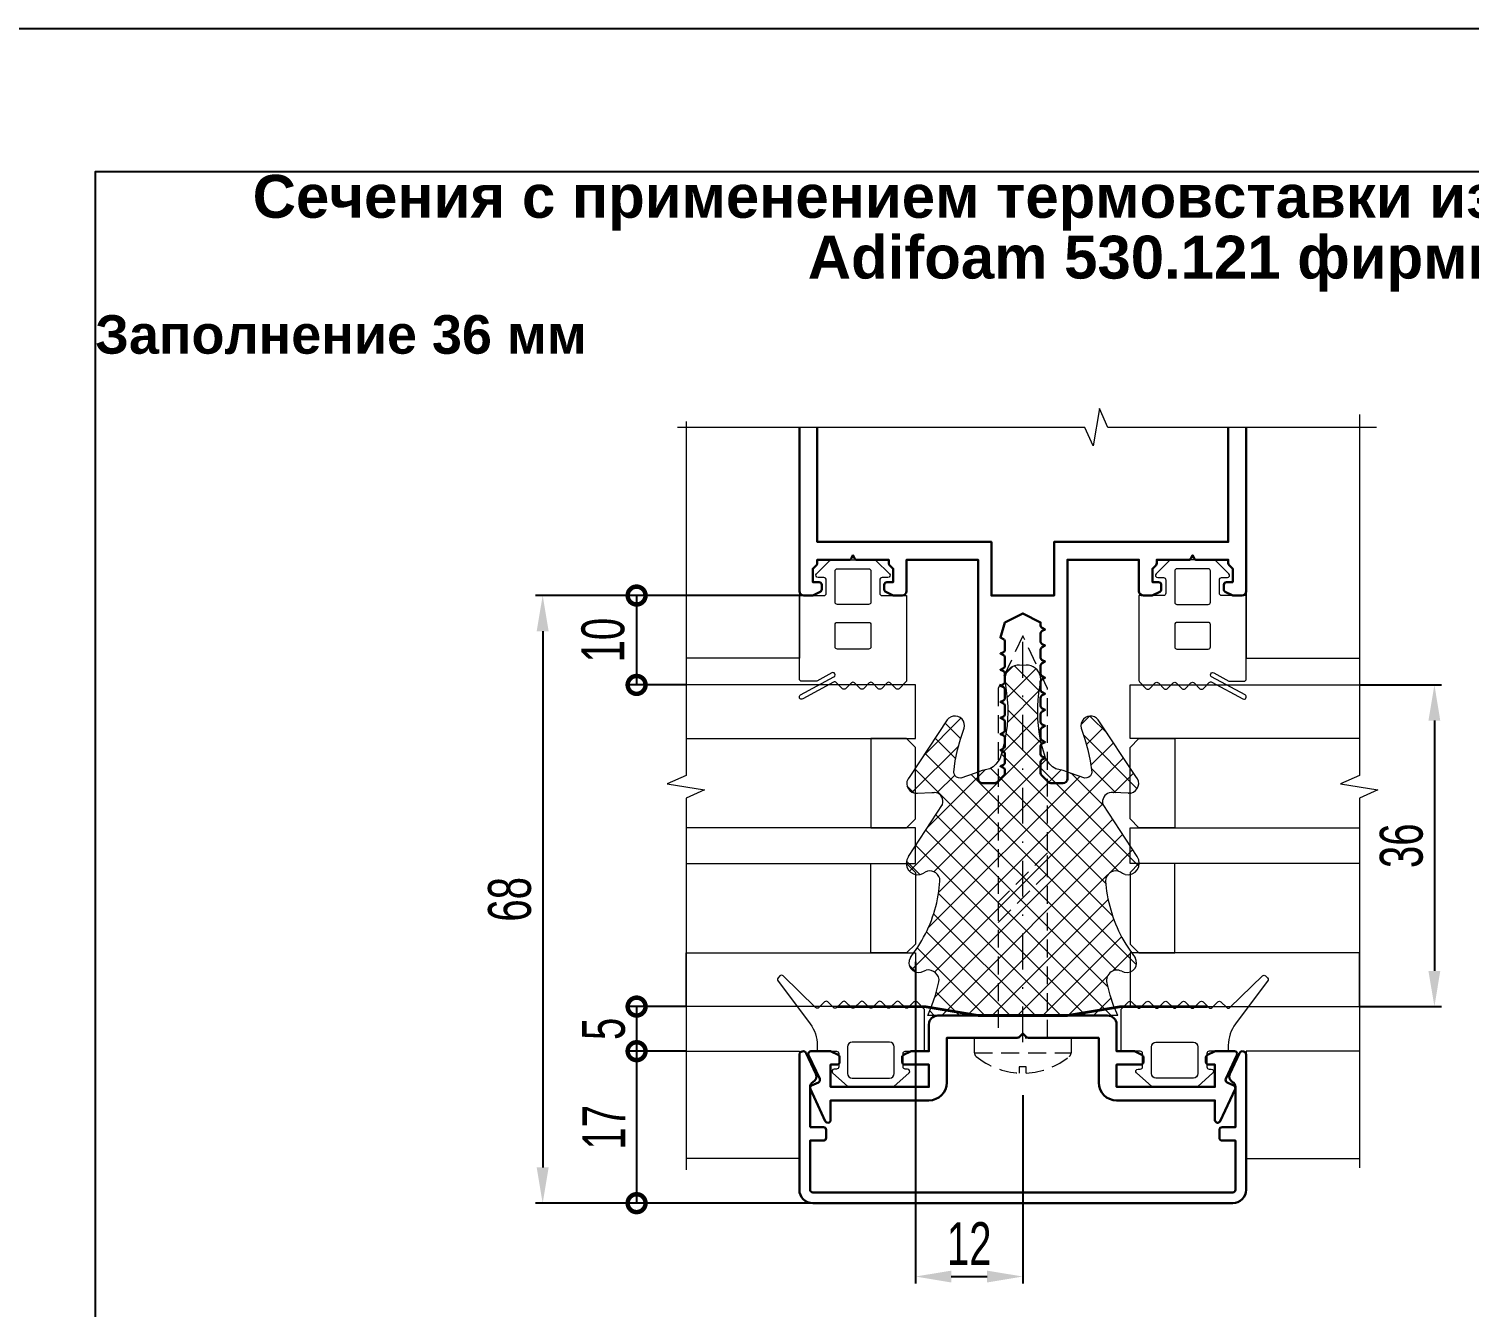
# Model space of a CAD drawing. Extents: x -37 to 8820, y -336 to 478.
# Drawn here: x 3170.4 to 3271.1, y 207.6 to 297 of the extents above; entities that cross this region are included whole.
import ezdxf

# ---------------------------------------------------------------- set-up
doc = ezdxf.new("R2010")
doc.units = 0
doc.header["$LTSCALE"] = 5
doc.linetypes.add('DASHDOT', pattern=[1, 0.5, -0.25, 0, -0.25])
doc.linetypes.add('HIDDEN', pattern=[0.375, 0.25, -0.125])
doc.layers.get('0').update_dxf_attribs({"linetype": 'CONTINUOUS', "lineweight": 30})
doc.layers.get('DEFPOINTS').update_dxf_attribs({"linetype": 'CONTINUOUS'})
for name, color, linetype, lineweight in [('1', 6, 'DASHDOT', 13), ('2', 3, 'HIDDEN', 13), ('Dimentions', 5, 'CONTINUOUS', 15), ('Glass', 5, 'CONTINUOUS', 20), ('Герлен', 7, 'CONTINUOUS', 60), ('Зигзаг', 1, 'CONTINUOUS', 15), ('Конструкции', 252, 'CONTINUOUS', 20), ('Текстовый', 7, 'CONTINUOUS', 9), ('Уплотнители', 1, 'CONTINUOUS', 20), ('Штриховка', 1, 'CONTINUOUS', 5)]:
    doc.layers.add(name, color=color, linetype=linetype, lineweight=lineweight)
doc.layers.add('Скрытые', color=14, linetype='CONTINUOUS', plot=False)
doc.styles.add('3', font='RUSS.SHX', dxfattribs={"width": 0.7, "height": 3})
doc.styles.add('Каталожный', font='arial.ttf', dxfattribs={"height": 2.5})
doc.dimstyles.new('MX1_6', dxfattribs={"dimtxt": 3, "dimasz": 2.5, "dimexe": 0.5, "dimexo": 0, "dimgap": 0.8, "dimtad": 1, "dimlfac": 1.6, "dimdsep": 46, "dimtxsty": '3', "dimcen": 0, "dimclrd": 256, "dimclre": 256, "dimclrt": 256, "dimaunit": 1, "dimadec": 0, "dimazin": 0, "dimtfac": 1, "dimtmove": 0, "dimatfit": 1, "dimfxl": 1, "dimtvp": 1, "dimtolj": 1, "dimtzin": 0, "dimarcsym": 0})

# ---------------------------------------------------------------- blocks, each defined once
blk = doc.blocks.new('*D1285')
at = {"layer": 'DEFPOINTS', "color": 0, "linetype": 'Continuous', "transparency": 16777216}
for p in [(3263.42, 251.11), (3263.42, 228.61), (3268.67, 228.61)]:
    blk.add_point(p, dxfattribs=at)
at = {"layer": 'Dimentions', "linetype": 'Continuous', "lineweight": -2, "transparency": 16777216}
for p, q in [((3263.42, 251.11), (3269.17, 251.11)), ((3268.67, 248.61), (3268.67, 231.11)), ((3263.42, 228.61), (3269.17, 228.61))]:
    blk.add_line(p, q, dxfattribs=at)
at = {"layer": 'Dimentions', "linetype": 'Continuous', "transparency": 16777216}
for points in [[(3268.25, 248.61), (3269.08, 248.61), (3268.67, 251.11)], [(3268.25, 231.11), (3269.08, 231.11), (3268.67, 228.61)]]:
    blk.add_solid(points, dxfattribs=at)
at = {"layer": 'Dimentions', "linetype": 'Continuous', "transparency": 16777216, "insert": (3266.37, 239.86), "char_height": 3, "attachment_point": 5, "rotation": 90, "style": '3'}
blk.add_mtext('\\A1;36', dxfattribs=at)
blk = doc.blocks.new('_DotSmall')
at = {"color": 0, "linetype": 'ByBlock', "const_width": 0.5}
blk.add_lwpolyline([(-0.0625, 0, 1), (0.0625, 0, 1)], format="xyb", close=True, dxfattribs=at)
blk = doc.blocks.new('*D1286')
at = {"layer": 'DEFPOINTS', "color": 0, "linetype": 'Continuous', "transparency": 16777216}
for p in [(3216.33, 228.61), (3212.87, 225.49), (3216.33, 225.49)]:
    blk.add_point(p, dxfattribs=at)
at = {"layer": 'Dimentions', "linetype": 'Continuous', "lineweight": -2, "transparency": 16777216}
for p, q in [((3216.33, 228.61), (3212.37, 228.61)), ((3212.87, 228.61), (3212.87, 225.49)), ((3216.33, 225.49), (3212.37, 225.49))]:
    blk.add_line(p, q, dxfattribs=at)
at = {"layer": 'Dimentions', "linetype": 'Continuous', "lineweight": -2, "transparency": 16777216, "xscale": 2.5, "yscale": 2.5, "zscale": 2.5}
for p, rotation in [((3212.87, 228.61), 90), ((3212.87, 225.49), 270)]:
    blk.add_blockref('_DotSmall', p, dxfattribs=dict(at, rotation=rotation))
at = {"layer": 'Dimentions', "linetype": 'Continuous', "transparency": 16777216, "insert": (3210.57, 227.05), "char_height": 3, "attachment_point": 5, "rotation": 90, "style": '3'}
blk.add_mtext('\\A1;5', dxfattribs=at)
blk = doc.blocks.new('*D1287')
at = {"layer": 'DEFPOINTS', "color": 0, "linetype": 'Continuous', "transparency": 16777216}
for p in [(3216.33, 225.49), (3212.87, 214.86), (3226.32, 214.86)]:
    blk.add_point(p, dxfattribs=at)
at = {"layer": 'Dimentions', "linetype": 'Continuous', "lineweight": -2, "transparency": 16777216}
for p, q in [((3216.33, 225.49), (3212.37, 225.49)), ((3212.87, 225.49), (3212.87, 214.86)), ((3226.32, 214.86), (3212.37, 214.86))]:
    blk.add_line(p, q, dxfattribs=at)
at = {"layer": 'Dimentions', "linetype": 'Continuous', "lineweight": -2, "transparency": 16777216, "xscale": 2.5, "yscale": 2.5, "zscale": 2.5}
for p, rotation in [((3212.87, 225.49), 90), ((3212.87, 214.86), 270)]:
    blk.add_blockref('_DotSmall', p, dxfattribs=dict(at, rotation=rotation))
at = {"layer": 'Dimentions', "linetype": 'Continuous', "transparency": 16777216, "insert": (3210.57, 220.17), "char_height": 3, "attachment_point": 5, "rotation": 90, "style": '3'}
blk.add_mtext('\\A1;17', dxfattribs=at)
blk = doc.blocks.new('*D1288')
at = {"layer": 'DEFPOINTS', "color": 0, "linetype": 'Continuous', "transparency": 16777216}
for p in [(3224.25, 257.36), (3212.87, 251.11), (3216.33, 251.11)]:
    blk.add_point(p, dxfattribs=at)
at = {"layer": 'Dimentions', "linetype": 'Continuous', "lineweight": -2, "transparency": 16777216}
for p, q in [((3224.25, 257.36), (3212.37, 257.36)), ((3212.87, 257.36), (3212.87, 251.11)), ((3216.33, 251.11), (3212.37, 251.11))]:
    blk.add_line(p, q, dxfattribs=at)
at = {"layer": 'Dimentions', "linetype": 'Continuous', "lineweight": -2, "transparency": 16777216, "xscale": 2.5, "yscale": 2.5, "zscale": 2.5}
for p, rotation in [((3212.87, 257.36), 90), ((3212.87, 251.11), 270)]:
    blk.add_blockref('_DotSmall', p, dxfattribs=dict(at, rotation=rotation))
at = {"layer": 'Dimentions', "linetype": 'Continuous', "transparency": 16777216, "insert": (3210.53, 254.24), "char_height": 3, "attachment_point": 5, "rotation": 90, "style": '3'}
blk.add_mtext('\\A1;10', dxfattribs=at)
blk = doc.blocks.new('*D1289')
at = {"layer": 'DEFPOINTS', "color": 0, "linetype": 'Continuous', "transparency": 16777216}
for p in [(3216.54, 257.36), (3206.3, 214.86), (3226.95, 214.86)]:
    blk.add_point(p, dxfattribs=at)
at = {"layer": 'Dimentions', "linetype": 'Continuous', "lineweight": -2, "transparency": 16777216}
for p, q in [((3216.54, 257.36), (3205.8, 257.36)), ((3206.3, 254.86), (3206.3, 217.36)), ((3226.95, 214.86), (3205.8, 214.86))]:
    blk.add_line(p, q, dxfattribs=at)
at = {"layer": 'Dimentions', "linetype": 'Continuous', "transparency": 16777216}
for points in [[(3205.88, 254.86), (3206.72, 254.86), (3206.3, 257.36)], [(3205.88, 217.36), (3206.72, 217.36), (3206.3, 214.86)]]:
    blk.add_solid(points, dxfattribs=at)
at = {"layer": 'Dimentions', "linetype": 'Continuous', "transparency": 16777216, "insert": (3204, 236.11), "char_height": 3, "attachment_point": 5, "rotation": 90, "style": '3'}
blk.add_mtext('\\A1;68', dxfattribs=at)
blk = doc.blocks.new('*D1298')
at = {"layer": 'DEFPOINTS', "color": 0, "linetype": 'Continuous', "transparency": 16777216}
for p in [(3232.38, 231.74), (3239.88, 222.42), (3239.88, 209.73)]:
    blk.add_point(p, dxfattribs=at)
at = {"layer": 'Dimentions', "linetype": 'Continuous', "lineweight": -2, "transparency": 16777216}
for p, q in [((3232.38, 231.74), (3232.38, 209.23)), ((3239.88, 222.42), (3239.88, 209.23)), ((3234.88, 209.73), (3237.38, 209.73))]:
    blk.add_line(p, q, dxfattribs=at)
at = {"layer": 'Dimentions', "linetype": 'Continuous', "transparency": 16777216}
for points in [[(3234.88, 210.14), (3234.88, 209.31), (3232.38, 209.73)], [(3237.38, 210.14), (3237.38, 209.31), (3239.88, 209.73)]]:
    blk.add_solid(points, dxfattribs=at)
at = {"layer": 'Dimentions', "linetype": 'Continuous', "transparency": 16777216, "insert": (3236.13, 212.03), "char_height": 3, "attachment_point": 5, "style": '3'}
blk.add_mtext('\\A1;12', dxfattribs=at)
blk = doc.blocks.new('1')
at = {"layer": 'Уплотнители'}
blk.add_line((0, -6.64), (0, 6.64), dxfattribs=at)
for points in [[(3.02, 7.1), (3.09, 6.94), (3.16, 6.75)], [(4.05, 7.86), (4.19, 7.75), (4.77, 7.35)], [(9.86, 7.17), (9.93, 6.98), (10.03, 6.83)], [(11.11, 7.99), (14.75, 5.62), (14.91, 5.58)], [(15.56, 7.56), (15.55, 7.37), (15.59, 6.35), (15.6, 6.19)], [(15.55, 7.37), (15.55, 7.36)], [(20.79, 5.16), (20.68, 5.28), (16.72, 7.9)], [(0, 6.64), (0.71, 6.35), (1.43, 6.11), (2.16, 5.92), (2.35, 5.86)], [(15.59, 6.35), (15.59, 6.34)], [(8.69, 5.86), (9.4, 5.8), (9.58, 5.81)], [(14.75, 5.62), (14.75, 5.6)], [(24.51, -0.23), (24.49, 0), (24.51, 0.23)], [(24.49, 0), (24.49, -0.01)], [(17.26, -2.31), (17.26, -2.33)], [(16.95, -3.33), (16.95, -3.35)], [(16.61, -4.34), (16.61, -4.35)], [(0, -6.64), (0.71, -6.35), (1.43, -6.11), (2.16, -5.92)], [(9.58, -5.81), (9.4, -5.78), (8.69, -5.86)], [(11.11, -7.99), (14.75, -5.62), (14.91, -5.58)], [(16.72, -7.9), (20.68, -5.28), (20.79, -5.16)], [(3.09, -6.94), (3.09, -6.92), (3.02, -7.1)], [(9.86, -7.17), (9.93, -6.98), (10.03, -6.83)], [(15.56, -7.56), (15.55, -7.37), (15.59, -6.35), (15.6, -6.18)], [(15.59, -6.35), (15.59, -6.37)], [(4.77, -7.35), (4.19, -7.75), (4.05, -7.86)], [(15.55, -7.37), (15.55, -7.39)]]:
    blk.add_lwpolyline(points, dxfattribs=at)
for points in [[(23.72, 1.24), (23.49, 1.27), (23.26, 1.24), (22.54, 1.13, -0.091156), (18.95, 1.32), (18.26, 1.51), (18.01, 1.59), (17.78, 1.73), (17.58, 1.89), (17.4, 2.08), (17.26, 2.31), (17.13, 2.83), (16.95, 3.33), (16.61, 4.34), (16.62, 4.49), (16.68, 4.63), (16.76, 4.73), (16.9, 4.8), (17.03, 4.83), (17.81, 4.72), (18.58, 4.56), (19.34, 4.35), (20.09, 4.09), (20.26, 4.07), (20.43, 4.09)], [(20.43, -4.09), (20.26, -4.07), (20.09, -4.09), (19.34, -4.35), (18.58, -4.56), (17.81, -4.72), (17.03, -4.83), (16.9, -4.8), (16.76, -4.73), (16.68, -4.61), (16.62, -4.49), (16.61, -4.34), (16.95, -3.33), (17.13, -2.83), (17.26, -2.31), (17.4, -2.08), (17.58, -1.89), (17.78, -1.73), (18.01, -1.59), (18.26, -1.51), (18.95, -1.32, -0.091156), (22.54, -1.13), (23.26, -1.24), (23.49, -1.27), (23.72, -1.24)]]:
    blk.add_lwpolyline(points, format="xyb", dxfattribs=at)
blk.add_arc((2.45, -6.58), 0.725, 331.9967, 113.1643, dxfattribs=at)
for points in [[(4.05, 7.86), (3.48, 8.17), (2.91, 7.72), (3.02, 7.1)], [(11.11, 7.99), (10.51, 8.44), (9.7, 7.86), (9.86, 7.17)], [(16.72, 7.9), (16.3, 8.31), (15.68, 8.12), (15.56, 7.56)], [(4.77, 7.35), (6.04, 6.54), (7.22, 6.11), (8.69, 5.86)], [(2.35, 5.86), (2.82, 5.79), (3.3, 6.27), (3.16, 6.75)], [(9.58, 5.81), (10.02, 5.93), (10.24, 6.42), (10.03, 6.83)], [(14.91, 5.58), (15.25, 5.55), (15.6, 5.84), (15.6, 6.19)], [(20.43, 4.09), (20.89, 4.19), (21.12, 4.81), (20.79, 5.16)], [(24.51, 0.23), (24.53, 0.69), (24.16, 1.16), (23.72, 1.24)], [(23.72, -1.24), (24.2, -1.11), (24.51, -0.73), (24.51, -0.23)], [(20.79, -5.16), (21.12, -4.81), (20.89, -4.19), (20.43, -4.09)], [(8.69, -5.86), (7.3, -6.09), (5.95, -6.56), (4.77, -7.35)], [(10.03, -6.83), (10.23, -6.41), (10.04, -5.94), (9.58, -5.81)], [(15.6, -6.18), (15.59, -5.83), (15.25, -5.55), (14.91, -5.58)], [(3.02, -7.1), (2.91, -7.72), (3.48, -8.17), (4.05, -7.86)], [(9.86, -7.17), (9.7, -7.86), (10.51, -8.44), (11.11, -7.99)], [(15.56, -7.56), (15.66, -8.1), (16.34, -8.29), (16.72, -7.9)]]:
    blk.add_open_spline(points, degree=3, dxfattribs=at)

msp = doc.modelspace()

# ---------------------------------------------------------------- hatches: boundary and pattern name
at = {"layer": 'Штриховка', "lineweight": 5}
h = msp.add_hatch(dxfattribs=at)
h.set_pattern_fill('NET', color=256, scale=10, angle=135, style=0)
h.set_pattern_definition([(135, (1097.6052, -6876.0479), (-0.88388348, -0.88388348), []), (225, (1097.6052, -6876.0479), (0.88388348, -0.88388348), [])])
edge = h.paths.add_edge_path()
edge.add_spline(control_points=[(3239.6474, 252.4991), (3239.1883, 252.515), (3238.7192, 252.1502), (3238.6407, 251.7101)], knot_values=[0, 0, 0, 0, 1, 1, 1, 1], degree=3, periodic=0)
edge.add_line((3238.6407, 251.7101), (3238.6135, 251.4789))
edge.add_line((3238.6135, 251.4789), (3238.6407, 251.2476))
edge.add_line((3238.6407, 251.2476), (3238.7496, 250.5266))
edge.add_arc((3228.8868, 249.249), 9.9451, 346.547552, 367.381309, ccw=False)
edge.add_line((3238.5591, 246.9353), (3238.3687, 246.2416))
edge.add_line((3238.3687, 246.2416), (3238.287, 245.9967))
edge.add_line((3238.287, 245.9967), (3238.151, 245.7655))
edge.add_line((3238.151, 245.7655), (3237.9878, 245.5614))
edge.add_line((3237.9878, 245.5614), (3237.7973, 245.3846))
edge.add_line((3237.7973, 245.3846), (3237.5661, 245.2485))
edge.add_line((3237.5661, 245.2485), (3237.0491, 245.1125))
edge.add_line((3237.0491, 245.1125), (3236.5458, 244.9356))
edge.add_line((3236.5458, 244.9356), (3235.5392, 244.5956))
edge.add_line((3235.5392, 244.5956), (3235.3895, 244.6092))
edge.add_line((3235.3895, 244.6092), (3235.2535, 244.6636))
edge.add_line((3235.2535, 244.6636), (3235.1447, 244.7452))
edge.add_line((3235.1447, 244.7452), (3235.0766, 244.8812))
edge.add_line((3235.0766, 244.8812), (3235.0494, 245.0173))
edge.add_line((3235.0494, 245.0173), (3235.1583, 245.7927))
edge.add_line((3235.1583, 245.7927), (3235.3215, 246.5681))
edge.add_line((3235.3215, 246.5681), (3235.5256, 247.3298))
edge.add_line((3235.5256, 247.3298), (3235.784, 248.078))
edge.add_line((3235.784, 248.078), (3235.8112, 248.2413))
edge.add_line((3235.8112, 248.2413), (3235.784, 248.4181))
edge.add_spline(control_points=[(3235.784, 248.4181), (3235.6849, 248.8729), (3235.073, 249.1024), (3234.723, 248.7718)], knot_values=[0, 0, 0, 0, 1, 1, 1, 1], degree=3, periodic=0)
edge.add_line((3234.723, 248.7718), (3234.6005, 248.663))
edge.add_line((3234.6005, 248.663), (3231.9751, 244.7044))
edge.add_spline(control_points=[(3231.9751, 244.7044), (3231.5713, 244.2895), (3231.7629, 243.6694), (3232.3152, 243.5481)], knot_values=[0, 0, 0, 0, 1, 1, 1, 1], degree=3, periodic=0)
edge.add_line((3232.3152, 243.5481), (3232.5056, 243.5345))
edge.add_line((3232.5056, 243.5345), (3233.5259, 243.5753))
edge.add_line((3233.5259, 243.5753), (3233.6891, 243.5889))
edge.add_spline(control_points=[(3233.6891, 243.5889), (3234.0412, 243.5903), (3234.3314, 243.2386), (3234.3013, 242.8951)], knot_values=[0, 0, 0, 0, 1, 1, 1, 1], degree=3, periodic=0)
edge.add_line((3234.3046, 242.9085), (3234.2604, 242.7319))
edge.add_line((3234.2604, 242.7319), (3231.8935, 239.0998))
edge.add_spline(control_points=[(3231.8935, 239.0998), (3231.4389, 238.5008), (3232.0186, 237.6821), (3232.7097, 237.8483)], knot_values=[0, 0, 0, 0, 1, 1, 1, 1], degree=3, periodic=0)
edge.add_line((3232.7097, 237.8483), (3232.9001, 237.9163))
edge.add_line((3232.9001, 237.9163), (3233.0497, 238.0115))
edge.add_spline(control_points=[(3233.0497, 238.0115), (3233.4601, 238.2267), (3233.9448, 238.009), (3234.07, 237.5626)], knot_values=[0, 0, 0, 0, 1, 1, 1, 1], degree=3, periodic=0)
edge.add_line((3234.0691, 237.5741), (3234.0836, 237.3858))
edge.add_line((3234.0836, 237.3858), (3234.0156, 236.6784))
edge.add_spline(control_points=[(3234.0156, 236.6784), (3233.7648, 235.2022), (3233.3434, 234.0248), (3232.5328, 232.7606)], knot_values=[0, 0, 0, 0, 1, 1, 1, 1], degree=3, periodic=0)
edge.add_line((3232.5328, 232.7606), (3232.1247, 232.1757))
edge.add_line((3232.1247, 232.1757), (3232.0159, 232.0396))
edge.add_spline(control_points=[(3232.0159, 232.0396), (3231.7121, 231.4685), (3232.1578, 230.899), (3232.7777, 231.0058)], knot_values=[0, 0, 0, 0, 1, 1, 1, 1], degree=3, periodic=0)
edge.add_line((3232.7777, 231.0058), (3232.9409, 231.0738))
edge.add_line((3232.9409, 231.0738), (3233.1314, 231.1418))
edge.add_spline(control_points=[(3233.1314, 231.1418), (3233.6045, 231.2899), (3234.0879, 230.8063), (3234.0156, 230.3392)], knot_values=[0, 0, 0, 0, 1, 1, 1, 1], degree=3, periodic=0)
edge.add_line((3234.0197, 230.3537), (3233.9612, 230.1488))
edge.add_line((3233.9612, 230.1488), (3233.7707, 229.4142))
edge.add_line((3233.7707, 229.4142), (3233.5259, 228.6932))
edge.add_line((3233.5259, 228.6932), (3233.2402, 227.9858))
edge.add_line((3233.2402, 227.9858), (3246.5171, 227.9858))
edge.add_line((3246.5171, 227.9858), (3246.2314, 228.6932))
edge.add_line((3246.2314, 228.6932), (3245.9866, 229.4142))
edge.add_line((3245.9866, 229.4142), (3245.7961, 230.1488))
edge.add_arc((3246.4625, 230.4339), 0.7248, 61.996669, 203.164313, ccw=False)
edge.add_line((3246.8028, 231.0738), (3246.9796, 231.0058))
edge.add_spline(control_points=[(3246.9796, 231.0058), (3247.5995, 230.899), (3248.0452, 231.4685), (3247.7414, 232.0396)], knot_values=[0, 0, 0, 0, 1, 1, 1, 1], degree=3, periodic=0)
edge.add_line((3247.7414, 232.0396), (3247.6326, 232.1757))
edge.add_line((3247.6326, 232.1757), (3247.2245, 232.7606))
edge.add_spline(control_points=[(3247.2245, 232.7606), (3246.4346, 233.935), (3245.9732, 235.2893), (3245.7417, 236.6784)], knot_values=[0, 0, 0, 0, 1, 1, 1, 1], degree=3, periodic=0)
edge.add_line((3245.7417, 236.6784), (3245.6601, 237.3858))
edge.add_line((3245.6601, 237.3858), (3245.6873, 237.5626))
edge.add_spline(control_points=[(3245.6873, 237.5626), (3245.8231, 238.0269), (3246.2904, 238.2201), (3246.7075, 238.0115)], knot_values=[0, 0, 0, 0, 1, 1, 1, 1], degree=3, periodic=0)
edge.add_line((3246.6938, 238.0203), (3246.8572, 237.9163))
edge.add_line((3246.8572, 237.9163), (3247.0476, 237.8483))
edge.add_spline(control_points=[(3247.0476, 237.8483), (3247.7387, 237.6821), (3248.3184, 238.5008), (3247.8638, 239.0998)], knot_values=[0, 0, 0, 0, 1, 1, 1, 1], degree=3, periodic=0)
edge.add_line((3247.8638, 239.0998), (3245.4968, 242.7319))
edge.add_line((3245.4968, 242.7319), (3245.456, 242.8951))
edge.add_spline(control_points=[(3245.456, 242.8951), (3245.4263, 243.2343), (3245.7084, 243.5807), (3246.0546, 243.5889)], knot_values=[0, 0, 0, 0, 1, 1, 1, 1], degree=3, periodic=0)
edge.add_line((3246.0356, 243.5904), (3246.2314, 243.5753))
edge.add_line((3246.2314, 243.5753), (3247.2517, 243.5345))
edge.add_line((3247.2517, 243.5345), (3247.4421, 243.5481))
edge.add_spline(control_points=[(3247.4421, 243.5481), (3247.9835, 243.6411), (3248.1706, 244.3276), (3247.7822, 244.7044)], knot_values=[0, 0, 0, 0, 1, 1, 1, 1], degree=3, periodic=0)
edge.add_line((3247.7822, 244.7044), (3245.1568, 248.663))
edge.add_line((3245.1568, 248.663), (3245.0343, 248.7718))
edge.add_spline(control_points=[(3245.0343, 248.7718), (3244.6843, 249.1024), (3244.0723, 248.8729), (3243.9733, 248.4181)], knot_values=[0, 0, 0, 0, 1, 1, 1, 1], degree=3, periodic=0)
edge.add_line((3243.9733, 248.4181), (3243.9461, 248.2413))
edge.add_line((3243.9461, 248.2413), (3243.9733, 248.078))
edge.add_line((3243.9733, 248.078), (3244.2317, 247.3298))
edge.add_line((3244.2317, 247.3298), (3244.4358, 246.5681))
edge.add_line((3244.4358, 246.5681), (3244.599, 245.7927))
edge.add_line((3244.599, 245.7927), (3244.7078, 245.0173))
edge.add_line((3244.7078, 245.0173), (3244.6806, 244.8812))
edge.add_line((3244.6806, 244.8812), (3244.6126, 244.7452))
edge.add_line((3244.6126, 244.7452), (3244.4902, 244.6636))
edge.add_line((3244.4902, 244.6636), (3244.3678, 244.6092))
edge.add_line((3244.3678, 244.6092), (3244.2181, 244.5956))
edge.add_line((3244.2181, 244.5956), (3243.2115, 244.9356))
edge.add_line((3243.2115, 244.9356), (3242.7081, 245.1125))
edge.add_line((3242.7081, 245.1125), (3242.1912, 245.2485))
edge.add_line((3242.1912, 245.2485), (3241.96, 245.3846))
edge.add_line((3241.96, 245.3846), (3241.7695, 245.5614))
edge.add_line((3241.7695, 245.5614), (3241.6063, 245.7655))
edge.add_line((3241.6063, 245.7655), (3241.4702, 245.9967))
edge.add_line((3241.4702, 245.9967), (3241.3886, 246.2416))
edge.add_line((3241.3886, 246.2416), (3241.1982, 246.9353))
edge.add_arc((3250.8705, 249.249), 9.9451, 172.618691, 193.452448, ccw=False)
edge.add_line((3241.0077, 250.5266), (3241.1166, 251.2476))
edge.add_line((3241.1166, 251.2476), (3241.1438, 251.4789))
edge.add_line((3241.1438, 251.4789), (3241.1166, 251.7101))
edge.add_spline(control_points=[(3241.1166, 251.7101), (3240.9841, 252.1853), (3240.6114, 252.4946), (3240.1099, 252.4991)], knot_values=[0, 0, 0, 0, 1, 1, 1, 1], degree=3, periodic=0)
edge.add_line((3240.1099, 252.4991), (3239.8786, 252.4719))
edge.add_line((3239.8786, 252.4719), (3239.6474, 252.4991))

# ---------------------------------------------------------------- linework, layer by layer
msp.add_lwpolyline([(3224.2536, 269.1247), (3224.2536, 257.6733, 0.41421356), (3224.5661, 257.3608), (3225.1469, 257.3608, 0.11643382), (3225.2307, 257.3806), (3225.7125, 257.6215, 0.28407904), (3225.8161, 257.7892), (3225.8161, 258.1108, 0.41421356), (3225.6286, 258.2983), (3225.1911, 258.2983), (3225.1911, 259.2358), (3225.4487, 259.4934, 0.19891237), (3225.5036, 259.626), (3225.5036, 259.8608), (3227.7315, 259.8608, 0.28407904), (3227.8992, 259.9645), (3228.0036, 260.1733), (3228.1081, 259.9645, 0.28407904), (3228.2758, 259.8608), (3230.5036, 259.8608), (3230.5036, 259.626, 0.19891237), (3230.5586, 259.4934), (3230.8161, 259.2358), (3230.8161, 258.2983), (3230.3786, 258.2983, 0.41421356), (3230.1911, 258.1108), (3230.1911, 257.7892, 0.28407904), (3230.2948, 257.6215), (3230.7766, 257.3806, 0.11643382), (3230.8604, 257.3608), (3231.4411, 257.3608, 0.41421356), (3231.7536, 257.6733), (3231.7536, 259.8608), (3236.7536, 259.8608), (3236.7536, 244.5483, 0.41421356), (3237.0661, 244.2358), (3237.926, 244.2358, 0.19891237), (3238.0586, 244.2907), (3238.5737, 244.8059, 0.19891237), (3238.6286, 244.9385), (3238.6286, 245.1512, 0.28407904), (3238.525, 245.3189), (3238.3161, 245.4233), (3238.525, 245.5278, 0.28407904), (3238.6286, 245.6955), (3238.6286, 246.2762, 0.28407904), (3238.525, 246.4439), (3238.3161, 246.5483), (3238.525, 246.6528, 0.28407904), (3238.6286, 246.8205), (3238.6286, 247.4012, 0.28407904), (3238.525, 247.5689), (3238.3161, 247.6733), (3238.525, 247.7778, 0.28407904), (3238.6286, 247.9455), (3238.6286, 248.5262, 0.28407904), (3238.525, 248.6939), (3238.3161, 248.7983), (3238.525, 248.9028, 0.28407904), (3238.6286, 249.0705), (3238.6286, 249.6512, 0.28407904), (3238.525, 249.8189), (3238.3161, 249.9233), (3238.525, 250.0278, 0.28407904), (3238.6286, 250.1955), (3238.6286, 250.7762, 0.28407904), (3238.525, 250.9439), (3238.3161, 251.0483), (3238.525, 251.1528, 0.28407904), (3238.6286, 251.3205), (3238.6286, 251.9012, 0.28407904), (3238.525, 252.0689), (3238.3161, 252.1733), (3238.525, 252.2778, 0.28407904), (3238.6286, 252.4455), (3238.6286, 253.0262, 0.28407904), (3238.525, 253.1939), (3238.3161, 253.2983), (3238.525, 253.4028, 0.28407904), (3238.6286, 253.5705), (3238.6286, 254.1512, 0.28407904), (3238.525, 254.3189), (3238.3161, 254.4233), (3238.6286, 255.4858), (3239.8786, 256.1108), (3241.1286, 255.4858), (3241.1286, 255.258, 0.28407904), (3241.2323, 255.0903), (3241.4411, 254.9858), (3241.2323, 254.8814, 0.28407904), (3241.1286, 254.7137), (3241.1286, 254.133, 0.28407904), (3241.2323, 253.9653), (3241.4411, 253.8608), (3241.2323, 253.7564, 0.28407904), (3241.1286, 253.5887), (3241.1286, 253.008, 0.28407904), (3241.2323, 252.8403), (3241.4411, 252.7358), (3241.2323, 252.6314, 0.28407904), (3241.1286, 252.4637), (3241.1286, 251.883, 0.28407904), (3241.2323, 251.7153), (3241.4411, 251.6108), (3241.2323, 251.5064, 0.28407904), (3241.1286, 251.3387), (3241.1286, 250.758, 0.28407904), (3241.2323, 250.5903), (3241.4411, 250.4858), (3241.2323, 250.3814, 0.28407904), (3241.1286, 250.2137), (3241.1286, 249.633, 0.28407904), (3241.2323, 249.4653), (3241.4411, 249.3608), (3241.2323, 249.2564, 0.28407904), (3241.1286, 249.0887), (3241.1286, 248.508, 0.28407904), (3241.2323, 248.3403), (3241.4411, 248.2358), (3241.2323, 248.1314, 0.28407904), (3241.1286, 247.9637), (3241.1286, 247.383, 0.28407904), (3241.2323, 247.2153), (3241.4411, 247.1108), (3241.2323, 247.0064, 0.28407904), (3241.1286, 246.8387), (3241.1286, 246.258, 0.28407904), (3241.2323, 246.0903), (3241.4411, 245.9858), (3241.2323, 245.8814, 0.28407904), (3241.1286, 245.7137), (3241.1286, 244.9385, 0.19891237), (3241.1836, 244.8059), (3241.6987, 244.2907, 0.19891237), (3241.8313, 244.2358), (3242.6911, 244.2358, 0.41421356), (3243.0036, 244.5483), (3243.0036, 259.8608), (3248.0036, 259.8608), (3248.0036, 257.6733, 0.41421356), (3248.3161, 257.3608), (3248.8969, 257.3608, 0.11643382), (3248.9807, 257.3806), (3249.4625, 257.6215, 0.28407904), (3249.5661, 257.7892), (3249.5661, 258.1108, 0.41421356), (3249.3786, 258.2983), (3248.9411, 258.2983), (3248.9411, 259.2358), (3249.1987, 259.4934, 0.19891237), (3249.2536, 259.626), (3249.2536, 259.8608), (3251.4815, 259.8608, 0.28407904), (3251.6492, 259.9645), (3251.7536, 260.1733), (3251.8581, 259.9645, 0.28407904), (3252.0258, 259.8608), (3254.2536, 259.8608), (3254.2536, 259.626, 0.19891237), (3254.3086, 259.4934), (3254.5661, 259.2358), (3254.5661, 258.2983), (3254.1286, 258.2983, 0.41421356), (3253.9411, 258.1108), (3253.9411, 257.7892, 0.28407904), (3254.0448, 257.6215), (3254.5266, 257.3806, 0.11643382), (3254.6104, 257.3608), (3255.1911, 257.3608, 0.41421356), (3255.5036, 257.6733), (3255.5036, 269.1247)], format="xyb")
msp.add_lwpolyline([(3225.5036, 269.1247), (3225.5036, 261.1108), (3237.6911, 261.1108), (3237.6911, 257.3608), (3242.0661, 257.3608), (3242.0661, 261.1108), (3254.2536, 261.1108), (3254.2536, 269.1247)])
for points in [[(3225.0212, 222.8319, -0.41421356), (3225.1119, 223.0811), (3225.5837, 223.3011, 0.41421356), (3225.6744, 223.5502), (3224.8962, 225.2191, -0.54861879), (3225.0661, 225.4858), (3226.3969, 225.4858, -0.11643382), (3226.4807, 225.466), (3226.9625, 225.2252, -0.28407904), (3227.0661, 225.0574), (3227.0661, 224.7358, -0.41421356), (3226.8786, 224.5483), (3226.4411, 224.5483), (3226.4411, 222.9858), (3233.3161, 222.9858), (3233.3161, 224.5483), (3231.6286, 224.5483, -0.41421356), (3231.4411, 224.7358), (3231.4411, 225.0574, -0.28407904), (3231.5448, 225.2252), (3232.0266, 225.466, -0.11643382), (3232.1104, 225.4858), (3233.3161, 225.4858), (3233.3161, 227.3608, -0.41421356), (3233.9411, 227.9858), (3245.8161, 227.9858, -0.41421356), (3246.4411, 227.3608), (3246.4411, 225.4858), (3247.6469, 225.4858, -0.11643382), (3247.7307, 225.466), (3248.2125, 225.2252, -0.28407904), (3248.3161, 225.0574), (3248.3161, 224.7358, -0.41421356), (3248.1286, 224.5483), (3246.4411, 224.5483), (3246.4411, 222.9858), (3253.3161, 222.9858), (3253.3161, 224.5483), (3252.8786, 224.5483, -0.41421356), (3252.6911, 224.7358), (3252.6911, 225.0574, -0.28407904), (3252.7948, 225.2252), (3253.2766, 225.466, -0.11643382), (3253.3604, 225.4858), (3254.6911, 225.4858, -0.54861879), (3254.8611, 225.2191), (3254.0829, 223.5502, 0.41421356), (3254.1736, 223.3011), (3254.6454, 223.0811, -0.41421356), (3254.7361, 222.8319), (3253.6926, 220.5941, -0.29147342), (3253.5226, 220.4858), (3253.5036, 220.4858, -0.41421356), (3253.3161, 220.6733), (3253.3161, 222.0483), (3246.4411, 222.0483, -0.41421356), (3245.1911, 223.2983), (3245.1911, 226.4233), (3240.2688, 226.4233, -0.19891237), (3240.1362, 226.4782), (3239.8786, 226.7358), (3239.6211, 226.4782, -0.19891237), (3239.4885, 226.4233), (3234.5661, 226.4233), (3234.5661, 223.2983, -0.41421356), (3233.3161, 222.0483), (3226.4411, 222.0483), (3226.4411, 220.6733, -0.41421356), (3226.2536, 220.4858), (3226.2347, 220.4858, -0.29147342), (3226.0647, 220.5941)], [(3225.0036, 220.1733), (3225.0036, 222.9991, -0.27973928), (3225.2056, 223.3318, 0.40155944), (3225.4002, 223.9048), (3224.7302, 225.3415, 0.80258485), (3224.2536, 225.2358), (3224.2536, 215.7983, 0.41421356), (3225.1911, 214.8608), (3254.5661, 214.8608, 0.41421356), (3255.5036, 215.7983), (3255.5036, 225.2358, 0.80258485), (3255.0271, 225.3415), (3254.3571, 223.9048, 0.40155944), (3254.5517, 223.3318, -0.27973928), (3254.7536, 222.9991), (3254.7536, 220.1733), (3253.8161, 220.1733, 0.41421356), (3253.6286, 219.9858), (3253.6286, 219.4233, 0.41421356), (3253.8161, 219.2358), (3254.7536, 219.2358), (3254.7536, 215.7983, -0.41421356), (3254.5661, 215.6108), (3225.1911, 215.6108, -0.41421356), (3225.0036, 215.7983), (3225.0036, 219.2358), (3225.9411, 219.2358, 0.41421356), (3226.1286, 219.4233), (3226.1286, 219.9858, 0.41421356), (3225.9411, 220.1733)]]:
    msp.add_lwpolyline(points, format="xyb", close=True)
at = {"layer": '1'}
msp.add_line((3239.8786, 226.1108), (3239.8786, 254.2358), dxfattribs=at)
at = {"layer": '2'}
msp.add_line((3236.5036, 225.3673), (3243.2536, 225.3673), dxfattribs=at)
for points in [[(3241.5974, 226.4233), (3241.5974, 250.8625), (3239.8786, 254.5483), (3238.1599, 250.8625), (3238.1599, 226.4233)], [(3238.1599, 234.4892), (3241.5974, 237.9267), (3241.5974, 239.359), (3238.1599, 235.9215)]]:
    msp.add_lwpolyline(points, close=True, dxfattribs=at)
msp.add_lwpolyline([(3239.633, 223.9605, -0.16184886), (3236.6173, 225.1262, -0.22388754), (3236.5036, 225.3673), (3236.5036, 226.4233), (3243.2536, 226.4233), (3243.2536, 225.3673, -0.22388754), (3243.14, 225.1262, -0.16184886), (3240.1243, 223.9605), (3240.1243, 224.3981), (3239.633, 224.3981)], format="xyb", close=True, dxfattribs=at)
at = {"layer": 'Glass'}
for points in [[(3216.3335, 247.3637), (3232.3786, 247.3608), (3232.3786, 251.1108), (3216.3335, 251.1137)], [(3263.4238, 247.3608), (3247.3786, 247.3608), (3247.3786, 251.1108), (3263.4238, 251.1108)], [(3232.3786, 241.7358), (3232.3786, 246.7358), (3231.7536, 247.3608), (3229.2536, 247.3608), (3229.2536, 241.1108), (3231.7536, 241.1108)], [(3247.3786, 241.7358), (3247.3786, 246.7358), (3248.0036, 247.3608), (3250.5036, 247.3608), (3250.5036, 241.1108), (3248.0036, 241.1108)], [(3216.3335, 238.6137), (3232.3786, 238.6108), (3232.3786, 241.1108), (3216.3335, 241.1137)], [(3263.4238, 238.6108), (3247.3786, 238.6108), (3247.3786, 241.1108), (3263.4238, 241.1108)], [(3232.3786, 237.9858), (3232.3786, 232.9858), (3231.7536, 232.3608), (3229.2536, 232.3608), (3229.2536, 238.6108), (3231.7536, 238.6108)], [(3247.3786, 237.9858), (3247.3786, 232.9858), (3248.0036, 232.3608), (3250.5036, 232.3608), (3250.5036, 238.6108), (3248.0036, 238.6108)], [(3216.3335, 232.3637), (3232.3786, 232.3608), (3232.3786, 228.6108), (3216.3335, 228.6137)], [(3263.4238, 232.3608), (3247.3786, 232.3608), (3247.3786, 228.6108), (3263.4238, 228.6108)]]:
    msp.add_lwpolyline(points, close=True, dxfattribs=at)
at = {"layer": 'Герлен', "ltscale": 2, "const_width": 0.1875}
msp.add_lwpolyline([(3226.9411, 228.6108), (3233.0036, 228.6108), (3236.7536, 227.9858), (3243.0036, 227.9858), (3246.7536, 228.6108), (3252.8161, 228.6108)], dxfattribs=at)
at = {"layer": 'Зигзаг'}
for points in [[(3264.6168, 269.1247), (3245.8213, 269.1247), (3245.2404, 270.4426), (3244.8048, 267.8299), (3244.2223, 269.1247), (3215.72, 269.1247)], [(3263.4238, 270.0334), (3263.4238, 244.7778), (3262.1059, 244.1969), (3264.7186, 243.7613), (3263.4238, 243.1788), (3263.4238, 217.3199)], [(3216.3335, 269.5266), (3216.3335, 244.7778), (3215.0156, 244.1969), (3217.6283, 243.7613), (3216.3335, 243.1788), (3216.3335, 217.1855)]]:
    msp.add_lwpolyline(points, dxfattribs=at)
at = {"layer": 'Конструкции'}
for points in [[(3224.2536, 269.1247), (3224.2536, 252.9858), (3216.3335, 252.9858)], [(3255.5036, 269.1247), (3255.5036, 252.9858), (3263.4238, 252.9858)], [(3216.3335, 225.4858), (3224.2536, 225.4858), (3224.2536, 217.9858), (3216.3335, 217.9858)], [(3263.4238, 225.4858), (3255.5036, 225.4858), (3255.5036, 217.9858), (3263.4238, 217.9858)]]:
    msp.add_lwpolyline(points, dxfattribs=at)
at = {"layer": 'Скрытые', "linetype": 'Continuous'}
for points in [[(3360, 297), (3150, 297), (3150, 0), (3360, 0)], [(3340, 10), (3340, 287), (3175, 287), (3175, 10)]]:
    msp.add_lwpolyline(points, close=True, dxfattribs=at)
at = {"layer": 'Уплотнители'}
for points in [[(3226.5229, 251.9467), (3225.4778, 251.3797, -0.12491271), (3225.4033, 251.3608), (3224.4099, 251.3608, -0.41421356), (3224.2536, 251.5171), (3224.2536, 257.3608), (3225.9724, 257.3608, 0.41421356), (3226.1286, 257.5171), (3226.1286, 258.4546, 0.41421356), (3225.9724, 258.6108), (3225.5661, 258.6108, -0.66858666), (3225.4558, 258.8777), (3226.3954, 259.8152, -0.19861919), (3226.5058, 259.8608), (3229.5015, 259.8608, -0.19861919), (3229.6119, 259.8152), (3230.5515, 258.8777, -0.66858666), (3230.4411, 258.6108), (3230.0349, 258.6108, 0.41421356), (3229.8786, 258.4546), (3229.8786, 257.5171, 0.41421356), (3230.0349, 257.3608), (3231.7536, 257.3608), (3231.7536, 251.4255, -0.19891237), (3231.7079, 251.3151), (3231.2391, 250.8463, -0.41421356), (3231.0182, 250.8463), (3230.6141, 251.2503, 0.41421356), (3230.3932, 251.2503), (3229.9891, 250.8463, -0.41421356), (3229.7682, 250.8463), (3229.3641, 251.2503, 0.41421356), (3229.1432, 251.2503), (3228.7391, 250.8463, -0.41421356), (3228.5182, 250.8463), (3228.1141, 251.2503, 0.41421356), (3227.8932, 251.2503), (3227.4891, 250.8463, -0.41421356), (3227.2682, 250.8463), (3226.8361, 251.2784, 0.33207606), (3226.6511, 251.3052), (3224.4844, 250.1297, -1), (3224.3354, 250.4044), (3226.6719, 251.672, 1)], [(3226.9099, 259.2358), (3229.0974, 259.2358, -0.41421356), (3229.2536, 259.0796), (3229.2536, 256.8921, -0.41421356), (3229.0974, 256.7358), (3226.9099, 256.7358, -0.41421356), (3226.7536, 256.8921), (3226.7536, 259.0796, -0.41421356)], [(3253.2344, 251.9467), (3254.2795, 251.3797, 0.12491271), (3254.354, 251.3608), (3255.3474, 251.3608, 0.41421356), (3255.5036, 251.5171), (3255.5036, 257.3608), (3253.7849, 257.3608, -0.41421356), (3253.6286, 257.5171), (3253.6286, 258.4546, -0.41421356), (3253.7849, 258.6108), (3254.1911, 258.6108, 0.66858666), (3254.3015, 258.8777), (3253.3619, 259.8152, 0.19861919), (3253.2515, 259.8608), (3250.2558, 259.8608, 0.19861919), (3250.1454, 259.8152), (3249.2058, 258.8777, 0.66858666), (3249.3161, 258.6108), (3249.7224, 258.6108, -0.41421356), (3249.8786, 258.4546), (3249.8786, 257.5171, -0.41421356), (3249.7224, 257.3608), (3248.0036, 257.3608), (3248.0036, 251.4255, 0.19891237), (3248.0494, 251.3151), (3248.5182, 250.8463, 0.41421356), (3248.7391, 250.8463), (3249.1432, 251.2503, -0.41421356), (3249.3641, 251.2503), (3249.7682, 250.8463, 0.41421356), (3249.9891, 250.8463), (3250.3932, 251.2503, -0.41421356), (3250.6141, 251.2503), (3251.0182, 250.8463, 0.41421356), (3251.2391, 250.8463), (3251.6432, 251.2503, -0.41421356), (3251.8641, 251.2503), (3252.2682, 250.8463, 0.41421356), (3252.4891, 250.8463), (3252.9212, 251.2784, -0.33207606), (3253.1062, 251.3052), (3255.2729, 250.1297, 1), (3255.4219, 250.4044), (3253.0854, 251.672, -1)], [(3252.8474, 259.2358), (3250.6599, 259.2358, 0.41421356), (3250.5036, 259.0796), (3250.5036, 256.8921, 0.41421356), (3250.6599, 256.7358), (3252.8474, 256.7358, 0.41421356), (3253.0036, 256.8921), (3253.0036, 259.0796, 0.41421356)], [(3226.9099, 255.4858), (3229.0974, 255.4858, -0.41421356), (3229.2536, 255.3296), (3229.2536, 253.7671, -0.41421356), (3229.0974, 253.6108), (3226.9099, 253.6108, -0.41421356), (3226.7536, 253.7671), (3226.7536, 255.3296, -0.41421356)], [(3252.8474, 255.4858), (3250.6599, 255.4858, 0.41421356), (3250.5036, 255.3296), (3250.5036, 253.7671, 0.41421356), (3250.6599, 253.6108), (3252.8474, 253.6108, 0.41421356), (3253.0036, 253.7671), (3253.0036, 255.3296, 0.41421356)], [(3231.6599, 224.2358, -0.41421356), (3231.5036, 224.3921), (3231.5036, 225.3296, -0.41421356), (3231.6599, 225.4858), (3233.0036, 225.4858), (3233.0036, 228.3738, 0.19891237), (3232.967, 228.4622), (3232.4891, 228.9401, 0.41421356), (3232.2682, 228.9401), (3231.8641, 228.536, -0.41421356), (3231.6432, 228.536), (3231.2391, 228.9401, 0.41421356), (3231.0182, 228.9401), (3230.6141, 228.536, -0.41421356), (3230.3932, 228.536), (3229.9891, 228.9401, 0.41421356), (3229.7682, 228.9401), (3229.3641, 228.536, -0.41421356), (3229.1432, 228.536), (3228.7391, 228.9401, 0.41421356), (3228.5182, 228.9401), (3228.1141, 228.536, -0.41421356), (3227.8932, 228.536), (3227.4891, 228.9401, 0.41421356), (3227.2682, 228.9401), (3226.8641, 228.536, -0.41421356), (3226.6432, 228.536), (3226.2391, 228.9401, 0.41421356), (3226.0182, 228.9401), (3225.6141, 228.536, -0.41421356), (3225.3932, 228.536), (3223.1141, 230.7503, 0.41421356), (3222.8932, 230.7503), (3222.7618, 230.619, 0.29253821), (3222.7257, 230.4545), (3225.0065, 227.4013, -0.16178775), (3225.5036, 225.9051), (3225.5036, 225.4858), (3226.8474, 225.4858, -0.41421356), (3227.0036, 225.3296), (3227.0036, 224.3921, -0.41421356), (3226.8474, 224.2358), (3226.6911, 224.2358, 0.66858666), (3226.5808, 223.969), (3227.6454, 223.0315, 0.19861919), (3227.7558, 222.9858), (3230.7515, 222.9858, 0.19861919), (3230.8619, 223.0315), (3231.9265, 223.969, 0.66858666), (3231.8161, 224.2358)], [(3248.0974, 224.2358, 0.41421356), (3248.2536, 224.3921), (3248.2536, 225.3296, 0.41421356), (3248.0974, 225.4858), (3246.7536, 225.4858), (3246.7536, 228.3738, -0.19891237), (3246.7903, 228.4622), (3247.2682, 228.9401, -0.41421356), (3247.4891, 228.9401), (3247.8932, 228.536, 0.41421356), (3248.1141, 228.536), (3248.5182, 228.9401, -0.41421356), (3248.7391, 228.9401), (3249.1432, 228.536, 0.41421356), (3249.3641, 228.536), (3249.7682, 228.9401, -0.41421356), (3249.9891, 228.9401), (3250.3932, 228.536, 0.41421356), (3250.6141, 228.536), (3251.0182, 228.9401, -0.41421356), (3251.2391, 228.9401), (3251.6432, 228.536, 0.41421356), (3251.8641, 228.536), (3252.2682, 228.9401, -0.41421356), (3252.4891, 228.9401), (3252.8932, 228.536, 0.41421356), (3253.1141, 228.536), (3253.5182, 228.9401, -0.41421356), (3253.7391, 228.9401), (3254.1432, 228.536, 0.41421356), (3254.3641, 228.536), (3256.6432, 230.7503, -0.41421356), (3256.8641, 230.7503), (3256.9955, 230.619, -0.29253821), (3257.0316, 230.4545), (3254.7508, 227.4013, 0.16178775), (3254.2536, 225.9051), (3254.2536, 225.4858), (3252.9099, 225.4858, 0.41421356), (3252.7536, 225.3296), (3252.7536, 224.3921, 0.41421356), (3252.9099, 224.2358), (3253.0661, 224.2358, -0.66858666), (3253.1765, 223.969), (3252.1119, 223.0315, -0.19861919), (3252.0015, 222.9858), (3249.0058, 222.9858, -0.19861919), (3248.8954, 223.0315), (3247.8308, 223.969, -0.66858666), (3247.9411, 224.2358)], [(3227.9411, 223.6108), (3230.5661, 223.6108, 0.41421356), (3230.8786, 223.9233), (3230.8786, 225.7983, 0.41421356), (3230.5661, 226.1108), (3227.9411, 226.1108, 0.41421356), (3227.6286, 225.7983), (3227.6286, 223.9233, 0.41421356)], [(3251.8161, 223.6108), (3249.1911, 223.6108, -0.41421356), (3248.8786, 223.9233), (3248.8786, 225.7983, -0.41421356), (3249.1911, 226.1108), (3251.8161, 226.1108, -0.41421356), (3252.1286, 225.7983), (3252.1286, 223.9233, -0.41421356)]]:
    msp.add_lwpolyline(points, format="xyb", close=True, dxfattribs=at)

# ---------------------------------------------------------------- block references
at = {"layer": 'Dimentions', "rotation": 90}
msp.add_blockref('1', (3239.8786, 227.9858), dxfattribs=at)

# ---------------------------------------------------------------- texts
at = {"layer": 'Текстовый', "linetype": 'Continuous', "insert": (3257.5, 282.7033), "char_height": 3, "width": 165, "attachment_point": 5, "line_spacing_factor": 0.85, "style": 'Каталожный'}
msp.add_mtext('{\\fArial|b1|i0|c204|p34;Сечения с применением термовставки из вспененного полиэтилена\\PAdifoam 530.121 фирмы ADITIM}', dxfattribs=at)
at = {"layer": 'Текстовый', "linetype": 'Continuous', "insert": (3175, 276.9734), "char_height": 2.7, "width": 42.664921, "attachment_point": 1, "style": 'Каталожный'}
msp.add_mtext('\\pxql;{\\fArial|b1|i0|c204|p34;Заполнение 36 мм}', dxfattribs=at)

# ---------------------------------------------------------------- dimensions: what is measured, and where the dimension line sits
at = {"layer": 'Dimentions', "linetype": 'Continuous'}
for base, p1, p2, picture, middle in [((3212.8688, 251.1137), (3224.2536, 257.3608), (3216.3335, 251.1137), '*D1288', (3210.526, 254.2373)), ((3212.8688, 225.4858), (3216.3335, 228.6137), (3216.3335, 225.4858), '*D1286', (3210.5688, 227.0498)), ((3212.8688, 214.8608), (3216.3335, 225.4858), (3226.3233, 214.8608), '*D1287', (3210.5688, 220.1733))]:
    dim = msp.add_linear_dim(base=base, p1=p1, p2=p2, angle=90, dimstyle='MX1_6', override={"dimdec": 0, "dimblk1": 'DotSmall', "dimblk2": 'DotSmall', "dimsah": 1}, dxfattribs=at)
    dim.commit()
    dim.dimension.update_dxf_attribs({"geometry": picture, "text_midpoint": middle})
for base, p1, p2, picture, middle in [((3206.2988, 214.8608), (3216.5427, 257.3637), (3226.9483, 214.8608), '*D1289', (3203.9988, 236.1123)), ((3268.6672, 228.6137), (3263.4238, 251.1108), (3263.4238, 228.6137), '*D1285', (3266.3672, 239.8623))]:
    dim = msp.add_linear_dim(base=base, p1=p1, p2=p2, angle=90, dimstyle='MX1_6', dxfattribs=at)
    dim.commit()
    dim.dimension.update_dxf_attribs({"geometry": picture, "text_midpoint": middle})
dim = msp.add_linear_dim(base=(3239.8786, 209.7257), p1=(3232.3786, 231.7358), p2=(3239.8786, 222.4247), dimstyle='MX1_6', dxfattribs=at)
dim.commit()
dim.dimension.update_dxf_attribs({"geometry": '*D1298', "text_midpoint": (3236.1286, 212.0257)})

doc.saveas('drawing.dxf')
